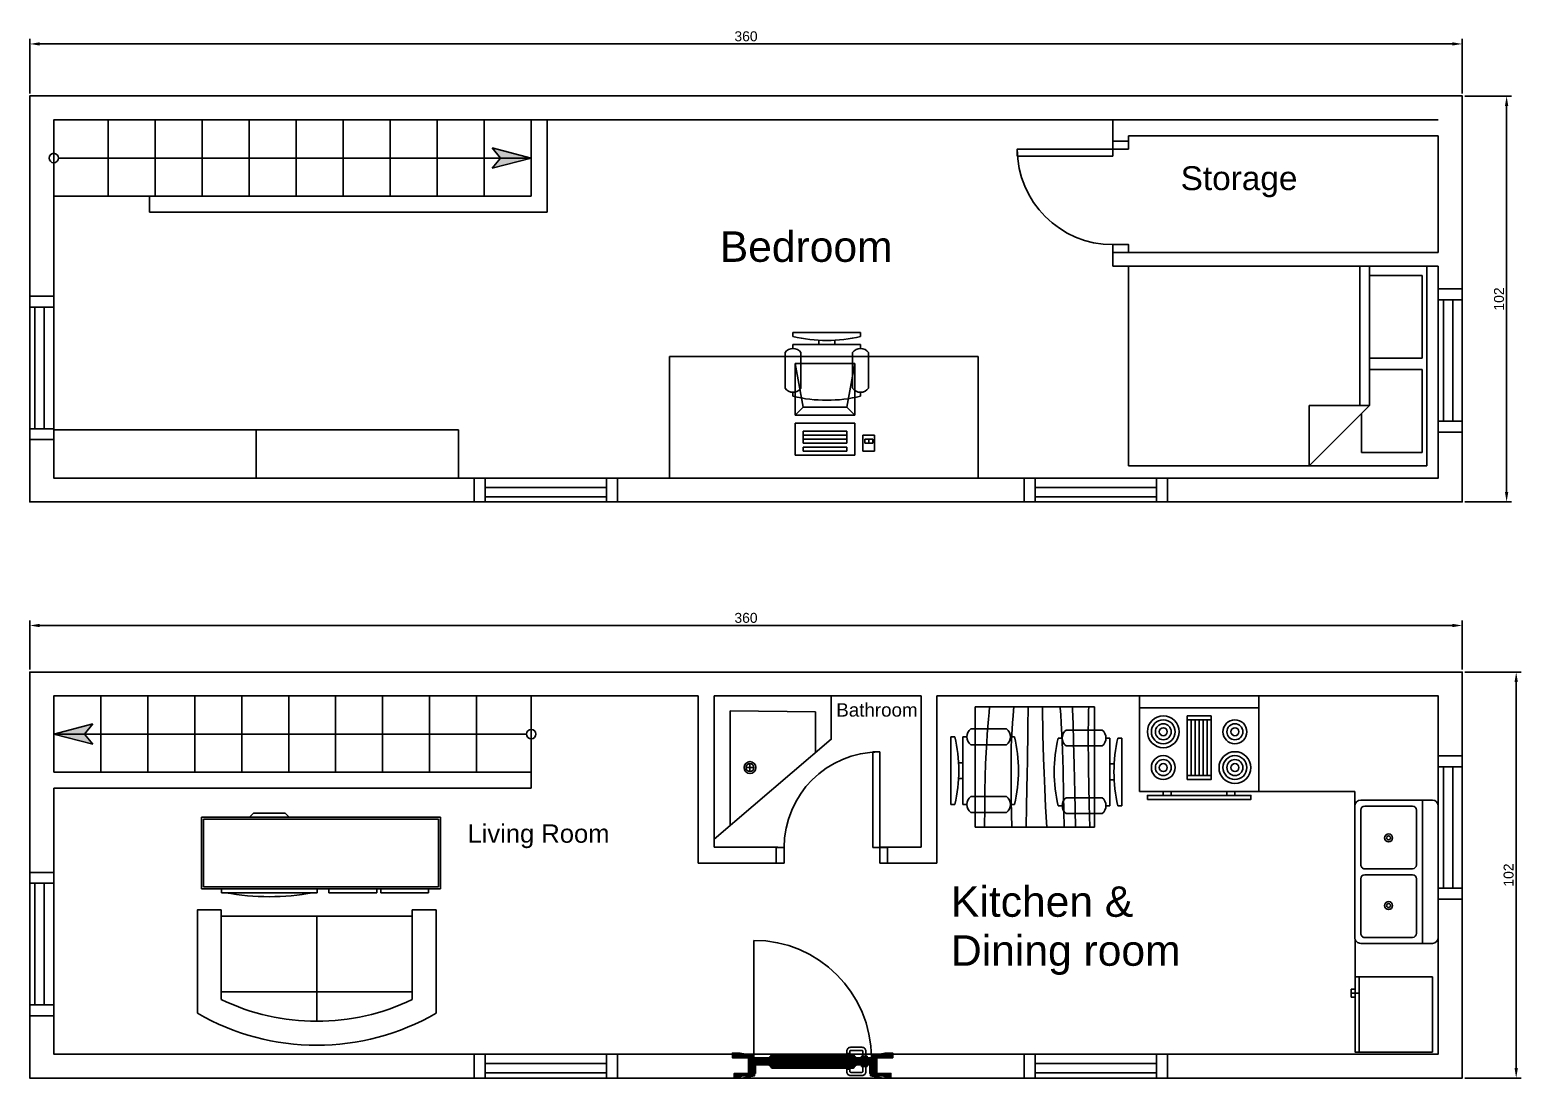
# Model space of a CAD drawing. Header units: inches. Extents: x -6116765 to 6074085, y -988255 to 3489801.
# Drawn here: x 154 to 528.8, y 661.6 to 925 of the extents above; entities that cross this region are included whole.
import ezdxf

# ---------------------------------------------------------------- set-up
doc = ezdxf.new("R2010")
doc.units = ezdxf.units.IN
doc.layers.add('Bathtub', color=30, linetype='Continuous', plot=False)
for name, color, linetype in [('Bed', 80, 'Continuous'), ('computer and desk', 10, 'Continuous'), ('Door', 6, 'Continuous'), ('Furnature', 4, 'Continuous'), ('Kitchen appliances', 11, 'Continuous'), ('Kitchen Counter', 51, 'Continuous'), ('measurements', 151, 'Continuous'), ('Text', 2, 'Continuous'), ('Wall', 7, 'Continuous'), ('Window', 5, 'Continuous')]:
    doc.layers.add(name, color=color, linetype=linetype)
doc.styles.get("Standard").update_dxf_attribs({"font": 'arial.ttf'})
doc.dimstyles.new('ISO-25', dxfattribs={"dimtxt": 2.5, "dimasz": 2.5, "dimexe": 1.25, "dimexo": 0.625, "dimtad": 1, "dimtxsty": 'Standard', "dimcen": 2.5, "dimadec": 0, "dimazin": 0, "dimtfac": 1, "dimtmove": 0, "dimatfit": 3, "dimfxl": 1, "dimarcsym": 0})

# ---------------------------------------------------------------- blocks, each defined once
blk = doc.blocks.new('D710')
blk.add_lwpolyline([(260, 0), (305, 0), (305, 610), (260, 610)], close=True)
at = {"color": 0}
blk.add_arc((305, 0), 610, 90, 180, dxfattribs=at)
blk = doc.blocks.new('A$C1D9C1F6A')
at = {"layer": 'Door', "color": 3}
for points in [[(0, 0), (50, 0), (50, 100), (0, 100)], [(660, 0), (710, 0), (710, 100), (660, 100)]]:
    blk.add_lwpolyline(points, close=True, dxfattribs=at)
at = {"layer": 'Door', "color": 8}
blk.add_blockref('D710', (355, 100), dxfattribs=at)
blk = doc.blocks.new('door bathroom 750 plan')
h = blk.add_hatch()
h.set_pattern_fill('LINE', color=8, scale=2, angle=45, style=0)
h.set_pattern_definition([(45, (368.1325, 26273.0836), (-4.490128, 4.490128), [])])
h.paths.add_polyline_path([(-377, -50), (-377, -4), (-365, -4), (-365, 50), (-410, 50), (-410, -50)])
edge = h.paths.add_edge_path()
edge.add_line((-457, 68), (-453, 68))
edge.add_line((-453, 68), (-453, 65))
edge.add_line((-453, 65), (-398, 65))
edge.add_line((-398, 65), (-398, 63))
edge.add_arc((-398, 60), 3, 0, 90, ccw=False)
edge.add_line((-395, 60), (-375, 60))
edge.add_line((-375, 60), (-375, 58))
edge.add_arc((-375, 55), 3, 0, 90, ccw=False)
edge.add_line((-372, 55), (-370, 55))
edge.add_line((-370, 55), (-370, 50))
edge.add_line((-370, 50), (-495, 50))
edge.add_line((-495, 50), (-495, 75))
edge.add_line((-495, 75), (-465, 75))
edge.add_line((-465, 75), (-465, 72))
edge.add_line((-465, 72), (-461, 72))
edge.add_arc((-457, 72), 4, 180, 270)
edge = h.paths.add_edge_path()
edge.add_line((-469, -68), (-465, -68))
edge.add_line((-465, -68), (-465, -65))
edge.add_line((-465, -65), (-410, -65))
edge.add_line((-410, -65), (-410, -63))
edge.add_arc((-410, -60), 3, 270, 360)
edge.add_line((-407, -60), (-387, -60))
edge.add_line((-387, -60), (-387, -58))
edge.add_arc((-387, -55), 3, 270, 360)
edge.add_line((-384, -55), (-382, -55))
edge.add_line((-382, -55), (-382, -50))
edge.add_line((-382, -50), (-507, -50))
edge.add_line((-507, -50), (-507, -75))
edge.add_line((-507, -75), (-477, -75))
edge.add_line((-477, -75), (-477, -72))
edge.add_line((-477, -72), (-473, -72))
edge.add_arc((-469, -72), 4, 90, 180, ccw=False)
h.paths.add_polyline_path([(-375, -49.5), (375, -49.5), (375, -4.5), (-375, -4.5)])
edge = h.paths.add_edge_path()
edge.add_arc((-240, 0.5), 5, 0, 90)
edge.add_line((-240, 5.5), (-250, 5.5))
edge.add_arc((-250, 10.5), 5, 180, 270, ccw=False)
edge.add_arc((-260, 10.5), 5, 360, 540)
edge.add_line((-265, 10.5), (-265, 5.5))
edge.add_line((-265, 5.5), (-270, 5.5))
edge.add_line((-270, 5.5), (-270, 0.5))
edge.add_line((-270, 0.5), (-275, 0.5))
edge.add_line((-275, 0.5), (-275, -4.5))
edge.add_line((-275, -4.5), (-235, -4.5))
edge.add_line((-235, -4.5), (-235, 0.5))
edge = h.paths.add_edge_path()
edge.add_line((-235, -54.5), (-235, -49.5))
edge.add_line((-235, -49.5), (-275, -49.5))
edge.add_line((-275, -49.5), (-275, -54.5))
edge.add_line((-275, -54.5), (-270, -54.5))
edge.add_line((-270, -54.5), (-270, -59.5))
edge.add_line((-270, -59.5), (-265, -59.5))
edge.add_line((-265, -59.5), (-265, -64.5))
edge.add_arc((-260, -64.5), 5, 180, 360)
edge.add_arc((-250, -64.5), 5, 90, 180, ccw=False)
edge.add_line((-250, -59.5), (-240, -59.5))
edge.add_arc((-240, -54.5), 5, 270, 360)
edge = h.paths.add_edge_path()
edge.add_line((270, 5.5), (265, 5.5))
edge.add_line((265, 5.5), (265, 10.5))
edge.add_arc((260, 10.5), 5, 0, 180)
edge.add_arc((250, 10.5), 5, -90, 0, ccw=False)
edge.add_line((250, 5.5), (240, 5.5))
edge.add_arc((240, 0.5), 5, 90, 180)
edge.add_line((235, 0.5), (235, -4.5))
edge.add_line((235, -4.5), (275, -4.5))
edge.add_line((275, -4.5), (275, 0.5))
edge.add_line((275, 0.5), (270, 0.5))
edge.add_line((270, 0.5), (270, 5.5))
edge = h.paths.add_edge_path()
edge.add_line((275, -49.5), (235, -49.5))
edge.add_line((235, -49.5), (235, -54.5))
edge.add_arc((240, -54.5), 5, 180, 270)
edge.add_line((240, -59.5), (250, -59.5))
edge.add_arc((250, -64.5), 5, 0, 90, ccw=False)
edge.add_arc((260, -64.5), 5, 180, 360)
edge.add_line((265, -64.5), (265, -59.5))
edge.add_line((265, -59.5), (270, -59.5))
edge.add_line((270, -59.5), (270, -54.5))
edge.add_line((270, -54.5), (275, -54.5))
edge.add_line((275, -54.5), (275, -49.5))
h.paths.add_polyline_path([(410, -50), (377, -50), (377, -4), (365, -4), (365, 50), (410, 50)])
edge = h.paths.add_edge_path()
edge.add_line((457, 68), (453, 68))
edge.add_line((453, 68), (453, 65))
edge.add_line((453, 65), (398, 65))
edge.add_line((398, 65), (398, 63))
edge.add_arc((398, 60), 3, 90, 180)
edge.add_line((395, 60), (375, 60))
edge.add_line((375, 60), (375, 58))
edge.add_arc((375, 55), 3, 90, 180)
edge.add_line((372, 55), (370, 55))
edge.add_line((370, 55), (370, 50))
edge.add_line((370, 50), (495, 50))
edge.add_line((495, 50), (495, 75))
edge.add_line((495, 75), (465, 75))
edge.add_line((465, 75), (465, 72))
edge.add_line((465, 72), (461, 72))
edge.add_arc((457, 72), 4, -90, 0, ccw=False)
edge = h.paths.add_edge_path()
edge.add_line((469, -68), (465, -68))
edge.add_line((465, -68), (465, -65))
edge.add_line((465, -65), (410, -65))
edge.add_line((410, -65), (410, -63))
edge.add_arc((410, -60), 3, 180, 270, ccw=False)
edge.add_line((407, -60), (387, -60))
edge.add_line((387, -60), (387, -58))
edge.add_arc((387, -55), 3, 180, 270, ccw=False)
edge.add_line((384, -55), (382, -55))
edge.add_line((382, -55), (382, -50))
edge.add_line((382, -50), (507, -50))
edge.add_line((507, -50), (507, -75))
edge.add_line((507, -75), (477, -75))
edge.add_line((477, -75), (477, -72))
edge.add_line((477, -72), (473, -72))
edge.add_arc((469, -72), 4, 360, 450)
at = {"color": 8}
for p, q in [((-260, 15.5), (260, 15.5)), ((-240, 5.5), (240, 5.5)), ((-260, -69.5), (260, -69.5)), ((-240, -59.5), (240, -59.5)), ((375, -49.5), (375, -799.5))]:
    blk.add_line(p, q, dxfattribs=at)
for points in [[(-495, 50), (-500, 50), (-500, 80), (-451, 80), (-370, 65), (-370, 55)], [(495, 50), (500, 50), (500, 80), (451, 80), (370, 65), (370, 55)], [(-507, -50), (-512, -50), (-512, -80), (-463, -80), (-382, -65), (-382, -55)], [(507, -50), (512, -50), (512, -80), (463, -80), (382, -65), (382, -55)]]:
    blk.add_lwpolyline(points, dxfattribs=at)
at = {"color": 0}
for points in [[(-457, 68), (-453, 68), (-453, 65), (-398, 65), (-398, 63, -0.414214), (-395, 60), (-375, 60), (-375, 58, -0.414214), (-372, 55), (-370, 55), (-370, 50), (-495, 50), (-495, 75), (-465, 75), (-465, 72), (-461, 72, 0.414214), (-457, 68)], [(457, 68), (453, 68), (453, 65), (398, 65), (398, 63, 0.414214), (395, 60), (375, 60), (375, 58, 0.414214), (372, 55), (370, 55), (370, 50), (495, 50), (495, 75), (465, 75), (465, 72), (461, 72, -0.414214), (457, 68)]]:
    blk.add_lwpolyline(points, format="xyb", dxfattribs=at)
for points in [[(-377, -50), (-377, -4), (-365, -4), (-365, 50), (-410, 50), (-410, -50), (-377, -50)], [(410, -50), (377, -50), (377, -4), (365, -4), (365, 50), (410, 50), (410, -50)]]:
    blk.add_lwpolyline(points, dxfattribs=at)
at = {"color": 8}
for points in [[(-347.5, 5.5), (-312.5, 5.5), (-312.5, -4.5), (-347.5, -4.5)], [(-347.5, -59.5), (-312.5, -59.5), (-312.5, -49.5), (-347.5, -49.5)]]:
    blk.add_lwpolyline(points, close=True, dxfattribs=at)
for points in [[(-243, 63), (-315, 63, 0.414214), (-340, 38), (-340, 5.5), (-320, 5.5), (-320, 38, -0.414214), (-315, 43), (-243, 43, -0.414214), (-238, 38), (-238, 23), (-218, 23), (-218, 38, 0.414214)], [(-243, -117), (-315, -117, -0.414214), (-340, -92), (-340, -59.5), (-320, -59.5), (-320, -92, 0.414214), (-315, -97), (-243, -97, 0.414214), (-238, -92), (-238, -77), (-218, -77), (-218, -92, -0.414214)]]:
    blk.add_lwpolyline(points, format="xyb", close=True, dxfattribs=at)
at = {"color": 0}
for points in [[(-235, 0.5, 0.414214), (-240, 5.5), (-250, 5.5, -0.414214), (-255, 10.5, 1), (-265, 10.5), (-265, 5.5), (-270, 5.5), (-270, 0.5), (-275, 0.5), (-275, -4.5), (-235, -4.5)], [(270, 5.5), (265, 5.5), (265, 10.5, 1), (255, 10.5, -0.414214), (250, 5.5), (240, 5.5, 0.414214), (235, 0.5), (235, -4.5), (275, -4.5), (275, 0.5), (270, 0.5)], [(-469, -68), (-465, -68), (-465, -65), (-410, -65), (-410, -63, 0.414214), (-407, -60), (-387, -60), (-387, -58, 0.414214), (-384, -55), (-382, -55), (-382, -50), (-507, -50), (-507, -75), (-477, -75), (-477, -72), (-473, -72, -0.414214), (-469, -68, -0.414214)], [(-235, -54.5), (-235, -49.5), (-275, -49.5), (-275, -54.5), (-270, -54.5), (-270, -59.5), (-265, -59.5), (-265, -64.5, 1), (-255, -64.5, -0.414214), (-250, -59.5), (-240, -59.5, 0.414214)], [(275, -49.5), (235, -49.5), (235, -54.5, 0.414214), (240, -59.5), (250, -59.5, -0.414214), (255, -64.5, 1), (265, -64.5), (265, -59.5), (270, -59.5), (270, -54.5), (275, -54.5)], [(469, -68), (465, -68), (465, -65), (410, -65), (410, -63, -0.414214), (407, -60), (387, -60), (387, -58, -0.414214), (384, -55), (382, -55), (382, -50), (507, -50), (507, -75), (477, -75), (477, -72), (473, -72, 0.414214), (469, -68, 0.414214)]]:
    blk.add_lwpolyline(points, format="xyb", close=True, dxfattribs=at)
blk.add_lwpolyline([(-375, -49.5), (375, -49.5), (375, -4.5), (-375, -4.5)], close=True, dxfattribs=at)
at = {"color": 8}
blk.add_arc((375, -49.5), 750, 180, 270, dxfattribs=at)
blk = doc.blocks.new('W810x120')
blk.add_line((-335, -152.4), (440, -152.4))
at = {"color": 3}
for points in [[(-405, 0), (-335, 0), (-335, -152.4), (-405, -152.4)], [(510, 0), (440, 0), (440, -152.4), (510, -152.4)]]:
    blk.add_lwpolyline(points, close=True, dxfattribs=at)
at = {"color": 0}
for points in [[(440, 0), (-335, 0)], [(440, -60), (-335, -60)], [(440, -120), (-335, -120)]]:
    blk.add_lwpolyline(points, dxfattribs=at)
blk = doc.blocks.new('Sink-double - 36 in top')
for p, q in [((-18, -4), (18, -4)), ((-0.75, -18.5), (-0.75, -6.5)), ((0.75, -6.5), (0.75, -18.5))]:
    blk.add_line(p, q)
for points in [[(-16.5, 0), (16.5, 0)], [(-18, -19.5), (-18, -1.5)], [(18, -1.5), (18, -19.5)], [(-16.5, -18.5), (-16.5, -6.5)], [(-15.5, -5.5), (-1.75, -5.5)], [(1.75, -5.5), (15.5, -5.5)], [(16.5, -6.5), (16.5, -18.5)], [(16.5, -21), (-16.5, -21)], [(-1.75, -19.5), (-15.5, -19.5)], [(15.5, -19.5), (1.75, -19.5)]]:
    blk.add_lwpolyline(points)
for centre, radius in [((-8.5, -12.5), 1), ((-8.5, -12.5), 0.5), ((8.5, -12.5), 1), ((8.5, -12.5), 0.5)]:
    blk.add_circle(centre, radius)
for centre, radius, start, end in [((-16.5, -1.5), 1.5, 90, 180), ((16.5, -1.5), 1.5, 0, 90), ((-15.5, -6.5), 1, 90, 180), ((-1.75, -6.5), 1, 0, 90), ((1.75, -6.5), 1, 90, 180), ((15.5, -6.5), 1, 0, 90), ((-15.5, -18.5), 1, 180, 270), ((-1.75, -18.5), 1, 270, 0), ((1.75, -18.5), 1, 180, 270), ((15.5, -18.5), 1, 270, 0), ((-16.5, -19.5), 1.5, 180, 270), ((16.5, -19.5), 1.5, 270, 0)]:
    blk.add_arc(centre, radius, start, end)
blk = doc.blocks.new('Refrigerator-2 door - 36 in top')
for p, q in [((21.64, -13.49), (21.64, -32.89)), ((2.75, -31.92), (21.64, -31.92)), ((5.84, -32.9), (5.84, -33.9)), ((6.84, -31.92), (6.84, -33.9)), ((7.84, -33.9), (7.84, -32.9)), ((5.84, -33.9), (7.84, -33.9))]:
    blk.add_line(p, q)
blk.add_lwpolyline([(2.75, -32.9), (2.75, -13.49), (21.64, -13.49), (21.64, -32.9)], close=True)
blk = doc.blocks.new('Range-Oven - 30 in top')
for p, q in [((0, -3), (30, -3)), ((12, -6), (18, -6)), ((13, -20), (13, -6)), ((14, -6), (14, -20)), ((15, -20), (15, -6)), ((16, -6), (16, -20)), ((17, -20), (17, -6)), ((18, -20), (12, -20)), ((6, -24), (6, -25)), ((8, -25), (8, -24)), ((22, -25), (22, -24)), ((24, -24), (24, -25))]:
    blk.add_line(p, q)
for points in [[(0, -24), (0, 0), (30, 0), (30, -24)], [(12, -21), (12, -5), (18, -5), (18, -21)], [(2, -26), (2, -25), (28, -25), (28, -26)]]:
    blk.add_lwpolyline(points, close=True)
for centre, radius in [((6, -9), 4), ((6, -9), 3), ((6, -9), 2), ((24, -9), 3), ((24, -9), 2), ((6, -9), 1), ((24, -9), 1), ((24, -18), 4), ((6, -18), 3), ((6, -18), 2), ((6, -18), 1), ((24, -18), 3), ((24, -18), 2), ((24, -18), 1)]:
    blk.add_circle(centre, radius)
blk = doc.blocks.new('Sofa - Roundback Loveseat 5 ft.')
at = {"linetype": 'Continuous'}
for p, q in [((0, -32.44198), (0, -5.99998)), ((-24, -33.99998), (-24, -11.46958)), ((-23.9998, -13.38178), (23.99986, -13.38178)), ((24.00004, -33.99998), (24.00004, -11.46958)), ((-24, -32.44198), (24.00004, -32.44198))]:
    blk.add_line(p, q, dxfattribs=at)
for points in [[(-24, -33.99998), (-30, -33.99998), (-30, -7.99998)], [(30.00004, -7.99998), (30.00004, -33.99998), (24.00004, -33.99998)]]:
    blk.add_lwpolyline(points, dxfattribs=at)
for centre, radius, start, end in [((0, -60.24998), 60.24998, 60.13715, 119.8628), ((0, -61.38438), 55.38444, 64.32083, 115.6792)]:
    blk.add_arc(centre, radius, start, end, dxfattribs=at)
blk = doc.blocks.new('Table - Rectangular Woodgrain 60 x 30 in.')
at = {"linetype": 'Continuous'}
for p, q in [((0, 0), (0, -30)), ((30.19, 0), (0, 0)), ((30.19, -30), (30.19, 0)), ((0, -30), (30.19, -30))]:
    blk.add_line(p, q, dxfattribs=at)
for points in [[(0, -2.4), (4.82, -2.42), (9.03, -2.47), (12.71, -2.55), (15.92, -2.65), (18.72, -2.77), (21.18, -2.91), (23.36, -3.05), (25.33, -3.2), (27.15, -3.35), (28.82, -3.5), (30.19, -3.62)], [(0, -9.2), (6.58, -9.09), (11.94, -9.04), (16.25, -9.04), (19.68, -9.09), (22.4, -9.18), (24.55, -9.28), (26.32, -9.41), (27.87, -9.53), (29.32, -9.66), (30.19, -9.73)], [(0, -12.8), (5.18, -12.93), (9.62, -13.03), (13.4, -13.11), (16.6, -13.16), (19.31, -13.2), (21.61, -13.22), (23.61, -13.24), (25.37, -13.27), (26.97, -13.29), (28.45, -13.33), (29.83, -13.37), (30.19, -13.38)], [(0, -18), (5.12, -17.73), (9.66, -17.51), (13.67, -17.33), (17.21, -17.2), (20.35, -17.1), (23.13, -17.03), (25.63, -16.99), (27.9, -16.97), (29.99, -16.96), (30.19, -16.96)], [(0, -22.4), (8.01, -22.25), (14.41, -22.1), (19.42, -21.95), (23.25, -21.81), (26.13, -21.67), (28.27, -21.53), (29.88, -21.39), (30.19, -21.36)], [(0, -25.2), (8.64, -25.05), (15.7, -24.9), (21.4, -24.76), (25.95, -24.62), (29.53, -24.5), (30.19, -24.47)], [(0, -28.8), (5.69, -28.67), (10.45, -28.57), (14.41, -28.5), (17.68, -28.46), (20.37, -28.44), (22.61, -28.43), (24.52, -28.45), (26.2, -28.47), (27.76, -28.49), (29.23, -28.53), (30.19, -28.55)]]:
    blk.add_lwpolyline(points, dxfattribs=at)
blk = doc.blocks.new('Chair - Desk')
at = {"linetype": 'Continuous'}
for p, q in [((-8.5, 0), (-8.5, -1)), ((-8.5, 0), (8.5, 0)), ((8.5, 0), (8.5, -1)), ((-8.5, -3), (-8.5, -4)), ((-8.5, -3), (8.5, -3)), ((-2, -3), (-2, -1.9355)), ((2, -1.9576), (2, -3)), ((8.5, -3), (8.5, -4)), ((-10.5, -5), (-10.5, -14)), ((-6.5, -14), (-6.5, -5)), ((6.5, -5), (6.5, -14)), ((10.5, -14), (10.5, -5)), ((-8.5, -15), (-8.5, -16)), ((8.5, -15), (8.5, -16))]:
    blk.add_line(p, q, dxfattribs=at)
for centre, radius, start, end in [((0, 34.625), 36.625, 256.5803, 283.4197), ((-8.5, -6.5), 2.5, 36.8699, 143.1301), ((8.5, -6.5), 2.5, 36.8699, 143.1301), ((-8.5, -12.5), 2.5, 216.8699, 323.1301), ((8.5, -12.5), 2.5, 216.8699, 323.1301), ((0, 19.625), 36.625, 256.5803, 283.4197)]:
    blk.add_arc(centre, radius, start, end, dxfattribs=at)
blk = doc.blocks.new('Bath Tub - 26 x 60 in.')
for p, q in [((25.44, -4), (25.44, -14.28)), ((8, -18), (10, -18)), ((9, -17), (9, -19))]:
    blk.add_line(p, q)
blk.add_lwpolyline([(0, -36), (0, 0), (29.44, 0), (29.44, -10.87)], close=True)
for points in [[(4, -32.59), (4, -3.75)], [(4, -3.75), (25.44, -4)]]:
    blk.add_lwpolyline(points)
for radius in [1.5, 1]:
    blk.add_circle((9, -18), radius)
blk = doc.blocks.new('Entertainment Center')
at = {"linetype": 'Continuous'}
for p, q in [((-4, 0), (-5, -1)), ((4, 0), (-4, 0)), ((5, -1), (4, 0)), ((-17, -19), (-17, -1)), ((-17, -1), (43, -1)), ((-16.5, -18.5), (-16.5, -1.5)), ((-16.5, -1.5), (42.5, -1.5)), ((42.5, -1.5), (42.5, -18.5)), ((43, -1), (43, -19)), ((42.5, -18.5), (-16.5, -18.5)), ((43, -19), (-17, -19)), ((-12, -20), (-12, -19)), ((12, -20), (-12, -20)), ((12, -19), (12, -20)), ((15, -20), (15, -19)), ((27, -20), (15, -20)), ((27, -19), (27, -20)), ((28, -20), (28, -19)), ((40, -20), (28, -20)), ((40, -19), (40, -20))]:
    blk.add_line(p, q, dxfattribs=at)
blk.add_arc((0, 40), 61, 259.6111, 280.3889, dxfattribs=at)
blk = doc.blocks.new('Лестница в плане2')
at = {"linetype": 'ByBlock', "lineweight": -2}
h = blk.add_hatch(color=0, dxfattribs=at)
h.paths.add_polyline_path([(-966.7, 0), (-966.7, -196), (-1031.4, -250)])
h.paths.add_polyline_path([(-966.7, 0), (-902, -250), (-966.7, -196)])
at = {"color": 0, "linetype": 'ByBlock', "lineweight": -2}
for p, q in [((-723.4, 0), (-1210, 0)), ((-966.7, 0), (-1031.4, -250)), ((-966.7, -3018.2), (-966.7, 0)), ((-966.7, 0), (-902, -250)), ((-723.4, 0), (-723.4, -3048.2)), ((-1210, -3048.2), (-1210, 0)), ((-966.7, -196), (-1031.4, -250)), ((-966.7, -196), (-902, -250)), ((-723.4, -300), (-1210, -300)), ((-723.4, -600), (-1210, -600)), ((-723.4, -900), (-1210, -900)), ((-723.4, -1200), (-1210, -1200)), ((-723.4, -1500), (-1210, -1500)), ((-723.4, -1800), (-1210, -1800)), ((-723.4, -2100), (-1210, -2100)), ((-723.4, -2400), (-1210, -2400)), ((-723.4, -2700), (-1210, -2700)), ((-723.4, -3048.2), (-1210, -3048.2))]:
    blk.add_line(p, q, dxfattribs=at)
blk.add_circle((-966.7, -3048.2), 30, dxfattribs=at)
blk = doc.blocks.new('Bed - Queen')
at = {"linetype": 'Continuous'}
for p, q in [((9.78, 0), (60, 0)), ((9.78, -74.97), (9.78, 0)), ((12.12, -1.2), (32.92, -1.2)), ((12.12, -14.4), (12.12, -1.2)), ((32.92, -1.2), (32.92, -14.4)), ((35.78, -1.2), (56.58, -1.2)), ((35.78, -14.4), (35.78, -1.2)), ((56.58, -1.2), (56.58, -16.4)), ((60, 0), (60, -74.97)), ((9.78, -14.4), (44.8, -14.4)), ((60, -29.6), (44.8, -14.4)), ((44.8, -14.4), (44.8, -29.6)), ((44.8, -16.8), (9.78, -16.8)), ((56.58, -16.4), (46.8, -16.4)), ((44.8, -29.6), (60, -29.6)), ((60, -74.97), (9.78, -74.97))]:
    blk.add_line(p, q, dxfattribs=at)
blk = doc.blocks.new('Computer Terminal')
at = {"linetype": 'Continuous'}
for p, q in [((-10, 11.5), (5, 11.5)), ((-8, 0.5), (-10, 11.5)), ((-10, -1.5), (-10, 11.5)), ((5, 11.5), (3, 0.5)), ((5, 11.5), (5, -1.5)), ((-10, -1.5), (-8, 0.5)), ((3, 0.5), (-8, 0.5)), ((3, 0.5), (5, -1.5)), ((5, -1.5), (-10, -1.5)), ((-10, -11.5), (-10, -3.5)), ((-10, -3.5), (5, -3.5)), ((5, -3.5), (5, -11.5)), ((-8, -5.5), (-8, -8.5)), ((3, -5.5), (-8, -5.5)), ((3, -6.5), (-8, -6.5)), ((3, -8.5), (3, -5.5)), ((10, -6.5), (7, -6.5)), ((7, -6.5), (7, -10.5)), ((10, -10.5), (10, -6.5)), ((-8, -7.5), (3, -7.5)), ((-8, -8.5), (3, -8.5)), ((-8, -9.5), (-8, -10.5)), ((3, -9.5), (-8, -9.5)), ((-8, -10.5), (3, -10.5)), ((3, -10.5), (3, -9.5)), ((7, -10.5), (10, -10.5)), ((9.5, -7.5), (7.5, -7.5)), ((7.5, -7.5), (7.5, -8.5)), ((7.5, -8.5), (9.5, -8.5)), ((8.5, -7.5), (8.5, -8.5)), ((9.5, -8.5), (9.5, -7.5)), ((5, -11.5), (-10, -11.5))]:
    blk.add_line(p, q, dxfattribs=at)
blk = doc.blocks.new('*D445')
at = {"layer": 'Defpoints', "color": 0, "transparency": 16777216}
for p in [(514.01, 763.62), (527.58, 763.62), (514.01, 661.62)]:
    blk.add_point(p, dxfattribs=at)
at = {"layer": 'measurements', "color": 0, "lineweight": -2, "transparency": 16777216}
for p, q in [((514.64, 763.62), (528.83, 763.62)), ((527.58, 664.12), (527.58, 761.12)), ((514.64, 661.62), (528.83, 661.62))]:
    blk.add_line(p, q, dxfattribs=at)
at = {"layer": 'measurements', "color": 0, "transparency": 16777216}
for points in [[(527.17, 761.12), (528, 761.12), (527.58, 763.62)], [(527.17, 664.12), (528, 664.12), (527.58, 661.62)]]:
    blk.add_solid(points, dxfattribs=at)
at = {"layer": 'measurements', "color": 0, "transparency": 16777216, "insert": (525.68, 712.62), "char_height": 2.5, "attachment_point": 5, "rotation": 90}
blk.add_mtext('102', dxfattribs=at)
blk = doc.blocks.new('*D446')
at = {"layer": 'Defpoints', "color": 0, "transparency": 16777216}
for p in [(154.01, 775.32), (154.01, 763.62), (514.01, 763.62)]:
    blk.add_point(p, dxfattribs=at)
at = {"layer": 'measurements', "color": 0, "lineweight": -2, "transparency": 16777216}
for p, q in [((154.01, 764.24), (154.01, 776.57)), ((514.01, 764.24), (514.01, 776.57)), ((511.51, 775.32), (156.51, 775.32))]:
    blk.add_line(p, q, dxfattribs=at)
at = {"layer": 'measurements', "color": 0, "transparency": 16777216}
for points in [[(156.51, 775.74), (156.51, 774.9), (154.01, 775.32)], [(511.51, 775.74), (511.51, 774.9), (514.01, 775.32)]]:
    blk.add_solid(points, dxfattribs=at)
at = {"layer": 'measurements', "color": 0, "transparency": 16777216, "insert": (334.01, 777.22), "char_height": 2.5, "attachment_point": 5}
blk.add_mtext('360', dxfattribs=at)
blk = doc.blocks.new('*D447')
at = {"layer": 'Defpoints', "color": 0, "transparency": 16777216}
for p in [(154.01, 921.43), (154.01, 908.35), (514.01, 908.35)]:
    blk.add_point(p, dxfattribs=at)
at = {"layer": 'measurements', "color": 0, "lineweight": -2, "transparency": 16777216}
for p, q in [((154.01, 908.98), (154.01, 922.68)), ((514.01, 908.98), (514.01, 922.68)), ((511.51, 921.43), (156.51, 921.43))]:
    blk.add_line(p, q, dxfattribs=at)
at = {"layer": 'measurements', "color": 0, "transparency": 16777216}
for points in [[(156.51, 921.85), (156.51, 921.02), (154.01, 921.43)], [(511.51, 921.85), (511.51, 921.02), (514.01, 921.43)]]:
    blk.add_solid(points, dxfattribs=at)
at = {"layer": 'measurements', "color": 0, "transparency": 16777216, "insert": (334.01, 923.34), "char_height": 2.5, "attachment_point": 5}
blk.add_mtext('360', dxfattribs=at)
blk = doc.blocks.new('*D448')
at = {"layer": 'Defpoints', "color": 0, "transparency": 16777216}
for p in [(514.01, 908.35), (525.17, 908.35), (514.01, 806.35)]:
    blk.add_point(p, dxfattribs=at)
at = {"layer": 'measurements', "color": 0, "lineweight": -2, "transparency": 16777216}
for p, q in [((514.64, 908.35), (526.42, 908.35)), ((525.17, 808.85), (525.17, 905.85)), ((514.64, 806.35), (526.42, 806.35))]:
    blk.add_line(p, q, dxfattribs=at)
at = {"layer": 'measurements', "color": 0, "transparency": 16777216}
for points in [[(524.75, 905.85), (525.59, 905.85), (525.17, 908.35)], [(524.75, 808.85), (525.59, 808.85), (525.17, 806.35)]]:
    blk.add_solid(points, dxfattribs=at)
at = {"layer": 'measurements', "color": 0, "transparency": 16777216, "insert": (523.27, 857.35), "char_height": 2.5, "attachment_point": 5, "rotation": 90}
blk.add_mtext('102', dxfattribs=at)

msp = doc.modelspace()

# ---------------------------------------------------------------- linework, layer by layer
for p, q in [((154.011, 908.353), (238.011, 908.353)), ((238.011, 908.353), (382.011, 908.353)), ((326.011, 908.353), (378.011, 908.353)), ((160.011, 812.353), (160.011, 831.675)), ((154.011, 763.618), (238.011, 763.618)), ((238.011, 763.618), (382.011, 763.618)), ((326.011, 763.618), (378.011, 763.618)), ((160.011, 667.618), (160.011, 686.94))]:
    msp.add_line(p, q)
for points in [[(322.011, 908.353), (154.011, 908.353), (154.011, 806.353), (331.066, 806.353)], [(378.011, 908.353), (326.011, 908.353)], [(514.011, 806.353), (514.011, 908.353), (382.011, 908.353)], [(357.051, 806.353), (514.011, 806.353)], [(322.011, 763.618), (154.011, 763.618), (154.011, 661.618), (331.066, 661.618)], [(378.011, 763.618), (326.011, 763.618)], [(514.011, 661.618), (514.011, 763.618), (382.011, 763.618)], [(357.051, 661.618), (514.011, 661.618)]]:
    msp.add_lwpolyline(points)
at = {"layer": 'computer and desk'}
for p, q in [((314.739, 842.903), (392.342, 842.903)), ((314.739, 842.903), (314.739, 812.353)), ((392.342, 842.903), (392.342, 812.353)), ((261.726, 824.445), (160.011, 824.445)), ((210.868, 824.445), (210.868, 812.353)), ((261.726, 812.353), (261.726, 824.445))]:
    msp.add_line(p, q, dxfattribs=at)
at = {"layer": 'Kitchen Counter'}
for p, q in [((462.888, 733.618), (487.011, 733.618)), ((487.011, 729.948), (487.011, 733.618)), ((487.098, 687.03), (487.08, 696.497))]:
    msp.add_line(p, q, dxfattribs=at)
at = {"layer": 'Wall'}
for p, q in [((284.011, 879.195), (284.011, 902.353)), ((426.209, 895.019), (426.209, 902.353)), ((430.146, 895.019), (430.146, 898.353)), ((430.146, 898.353), (508.011, 898.353)), ((280.011, 883.195), (160.011, 883.195)), ((184.124, 879.195), (184.124, 883.195)), ((184.124, 879.195), (284.011, 879.195)), ((430.146, 869.035), (430.146, 871.003)), ((426.209, 865.61), (426.209, 869.035)), ((430.146, 869.035), (508.011, 869.035)), ((430.146, 865.61), (426.209, 865.61)), ((430.146, 865.61), (508.011, 865.61)), ((322.011, 757.618), (322.011, 715.618)), ((326.011, 757.618), (326.011, 719.618)), ((378.011, 757.618), (378.011, 719.618)), ((382.011, 757.618), (382.011, 715.618)), ((280.011, 738.46), (160.011, 738.46)), ((280.011, 734.46), (280.011, 738.46)), ((160.011, 734.46), (280.011, 734.46)), ((341.967, 719.618), (326.011, 719.618)), ((378.011, 719.618), (367.615, 719.618)), ((341.631, 715.618), (322.011, 715.618)), ((382.011, 715.618), (367.615, 715.618))]:
    msp.add_line(p, q, dxfattribs=at)
for points in [[(154.011, 806.353), (514.011, 806.353), (514.011, 908.353), (154.011, 908.353)], [(154.011, 661.618), (514.011, 661.618), (514.011, 763.618), (154.011, 763.618)]]:
    msp.add_lwpolyline(points, close=True, dxfattribs=at)
for points in [[(242.011, 902.353), (160.011, 902.353), (160.011, 883.195)], [(326.011, 902.353), (242.011, 902.353)], [(382.011, 902.353), (326.011, 902.353)], [(508.011, 902.353), (382.011, 902.353)], [(508.011, 869.035), (508.011, 898.353)], [(160.011, 883.195), (160.011, 812.353), (508.011, 812.353), (508.011, 865.61)], [(242.011, 757.618), (160.011, 757.618), (160.011, 738.46)], [(160.011, 734.46), (160.011, 667.618), (508.011, 667.618), (508.011, 757.618), (382.011, 757.618)], [(322.011, 757.618), (242.011, 757.618)], [(378.011, 757.618), (326.011, 757.618)]]:
    msp.add_lwpolyline(points, dxfattribs=at)

# ---------------------------------------------------------------- block references
at = {"layer": 'Bathtub'}
msp.add_blockref('Bath Tub - 26 x 60 in.', (326.011, 757.618), dxfattribs=at)
at = {"layer": 'Bed', "rotation": 270}
msp.add_blockref('Bed - Queen', (505.116, 875.394), dxfattribs=at)
at = {"layer": 'computer and desk'}
msp.add_blockref('Computer Terminal', (356.343, 829.632), dxfattribs=at)
at = {"layer": 'Door', "xscale": 0.03937007874015748, "yscale": 0.03937007874015748, "zscale": 0.03937007874015748, "rotation": 180}
msp.add_blockref('door bathroom 750 plan', (350.752, 664.738), dxfattribs=at)
at = {"layer": 'Furnature'}
for name, p in [('Chair - Desk', (354.315, 848.915)), ('Entertainment Center', (214.194, 728.188))]:
    msp.add_blockref(name, p, dxfattribs=at)
for name, p, rotation in [('Table - Rectangular Woodgrain 60 x 30 in.', (391.589, 724.652), 90), ('Chair - Desk', (385.508, 738.849), 90), ('Chair - Desk', (428.482, 738.549), 270), ('Sofa - Roundback Loveseat 5 ft.', (226.123, 669.877), 180)]:
    msp.add_blockref(name, p, dxfattribs=dict(at, rotation=rotation))
at = {"layer": 'Kitchen appliances'}
msp.add_blockref('Range-Oven - 30 in top', (432.888, 757.618), dxfattribs=at)
at = {"layer": 'Kitchen appliances', "rotation": 270}
for name, p in [('Sink-double - 36 in top', (508.011, 713.448)), ('Refrigerator-2 door - 36 in top', (519.998, 689.779))]:
    msp.add_blockref(name, p, dxfattribs=at)
at = {"layer": 'Wall', "xscale": 0.03937007874015748, "yscale": 0.03937007874015748, "zscale": 0.03937007874015748}
for p, rotation in [((280.02, 854.715), 270), ((160.011, 786.097), 90)]:
    msp.add_blockref('Лестница в плане2', p, dxfattribs=dict(at, rotation=rotation))
at = {"layer": 'Window', "xscale": 0.03937007874015748, "yscale": 0.03937007874015748, "zscale": 0.03937007874015748}
for name, p, rotation in [('A$C1D9C1F6A', (430.146, 869.035), 90), ('W810x120', (514.011, 843.946), 270), ('W810x120', (160.011, 842.092), 270), ('W810x120', (514.011, 726.637), 270), ('W810x120', (160.011, 697.357), 270)]:
    msp.add_blockref(name, p, dxfattribs=dict(at, rotation=rotation))
for name, p in [('W810x120', (281.649, 812.353)), ('W810x120', (419.853, 812.353)), ('A$C1D9C1F6A', (341.631, 715.618)), ('W810x120', (281.649, 667.618)), ('W810x120', (419.853, 667.618))]:
    msp.add_blockref(name, p, dxfattribs=at)

# ---------------------------------------------------------------- texts
at = {"layer": 'Text'}
for s, height, p in [('Bedroom', 7.6617, (327.419, 866.679)), ('Bathroom', 3.3755, (356.696, 752.42)), ('Living Room', 4.59701, (264.011, 720.743)), ('Kitchen &', 7.6617, (385.529, 702.133)), ('Dining room', 7.66168, (385.529, 689.826))]:
    msp.add_text(s, height=height, dxfattribs=at).set_placement(p)
at = {"layer": 'Text', "insert": (443.247, 890.701), "char_height": 6, "attachment_point": 1}
msp.add_mtext_dynamic_manual_height_columns('Storage', width=55.23732, gutter_width=16.877, heights=[7.263], dxfattribs=at)

# ---------------------------------------------------------------- dimensions: what is measured, and where the dimension line sits
at = {"layer": 'measurements'}
for base, p1, p2, picture, middle in [((154.011, 921.433), (514.011, 908.353), (154.011, 908.353), '*D447', (334.011, 923.335)), ((154.011, 775.321), (514.011, 763.618), (154.011, 763.618), '*D446', (334.011, 777.223))]:
    dim = msp.add_linear_dim(base=base, p1=p1, p2=p2, dimstyle='ISO-25', dxfattribs=at)
    dim.commit()
    dim.dimension.update_dxf_attribs({"geometry": picture, "text_midpoint": middle})
for base, p1, p2, picture, middle in [((525.169, 908.353), (514.011, 806.353), (514.011, 908.353), '*D448', (523.267, 857.353)), ((527.583, 763.618), (514.011, 661.618), (514.011, 763.618), '*D445', (525.681, 712.618))]:
    dim = msp.add_linear_dim(base=base, p1=p1, p2=p2, angle=90, dimstyle='ISO-25', dxfattribs=at)
    dim.commit()
    dim.dimension.update_dxf_attribs({"geometry": picture, "text_midpoint": middle})

doc.saveas('drawing.dxf')
